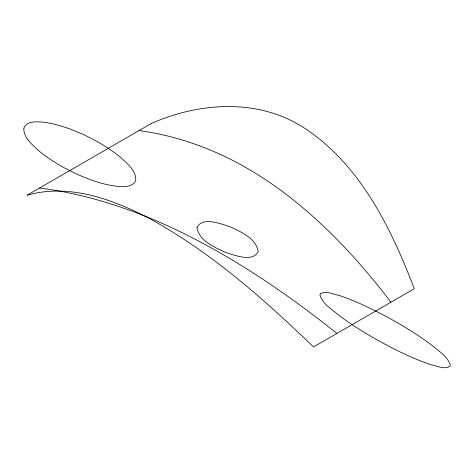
<?xml version="1.0" encoding="UTF-8"?>
<svg xmlns="http://www.w3.org/2000/svg" width="474" height="474" viewBox="0 0 474 474"><rect width="100%" height="100%" fill="white"/><g stroke="black" fill="none" stroke-linecap="round" stroke-linejoin="round"><path stroke-width="0.71" d="M39.538 188.024C76.018 192.634 111.627 202.777 145.714 216.44A487.645 239.489 46.6 0 1 201.201 242.398C249.348 268.094 294.301 299.396 336.878 333.453M139.06 130.563C173.691 135.25 207.203 146.715 237.978 163.174A490.851 304.16 73.2 0 1 285.431 193.771C325.751 224.451 360.329 262.021 390.955 302.234M197 227.437C199.009 240.964 214.556 247.191 225.559 252.452C234.316 255 252.606 262.738 258.17 251.587C256.156 238.061 240.608 231.833 229.606 226.578C220.848 224.03 202.558 216.292 197 227.437M23.86 128.128C23.315 137.62 32.054 144.369 38.228 150.317C49.45 159.738 62.189 167.198 75.407 173.437C88.78 179.522 102.805 184.736 117.493 186.359C123.655 186.685 133.176 187.437 135.748 180.262C136.293 170.77 127.559 164.022 121.38 158.073C110.164 148.652 97.425 141.193 84.206 134.954C70.827 128.869 56.803 123.655 42.115 122.031C35.953 121.705 26.431 120.953 23.86 128.128M320.27 293.939L319.926 295.077C322.753 304.492 332.653 309.735 339.639 315.909C353.823 326.39 368.962 335.515 384.461 343.899C399.736 351.986 415.354 359.606 431.826 364.95C437.466 366.011 444.653 369.886 449.956 366.224L450.3 365.093C447.474 355.672 437.573 350.428 430.588 344.254C416.403 333.779 401.265 324.649 385.765 316.265C370.496 308.177 354.872 300.557 338.406 295.213C332.76 294.158 325.573 290.278 320.27 293.939M151.502 123.382L27.095 195.205C68.665 183.349 111.923 198.932 148.7 218.105C210.302 251.623 263.248 298.579 313.527 346.938L414.306 288.749C391.08 228.089 360.447 165.005 304.515 128.146C258.745 98.154 199.904 102.159 151.502 123.382"/></g></svg>
